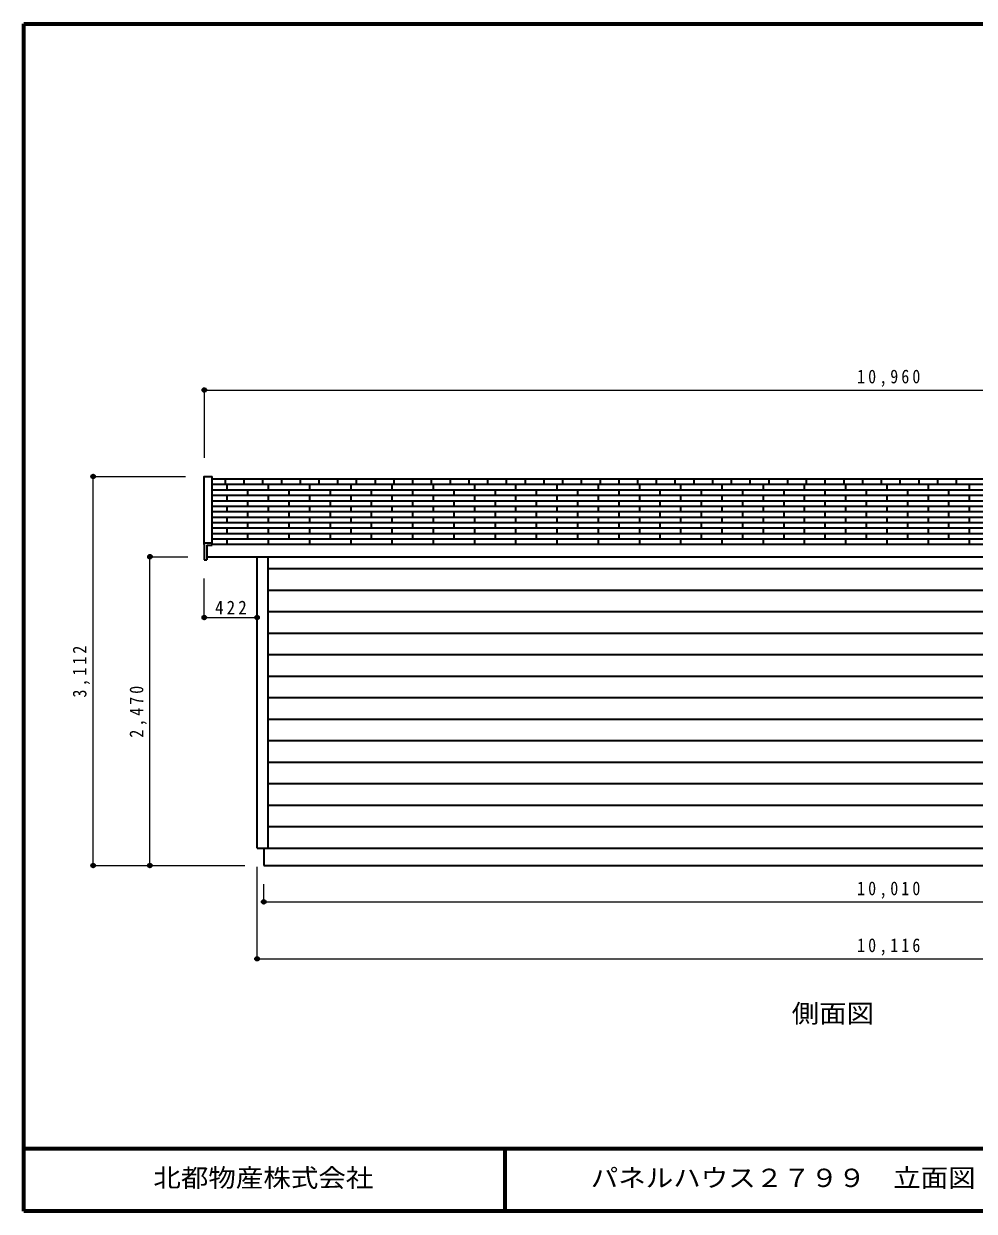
# Model space of a CAD drawing. Units: millimetres at full size, sheet at 1:50. Extents: x -22395 to 6925, y -26590 to 4750.
# Drawn here: x -6925 to 681, y -26590 to -17090 of the extents above; entities that cross this region are included whole.
import ezdxf
from ezdxf.enums import TextEntityAlignment as Align

# ---------------------------------------------------------------- set-up
doc = ezdxf.new("R2010")
doc.units = ezdxf.units.MM
doc.header["$LTSCALE"] = 50
doc.header["$PDMODE"] = 32
doc.header["$PDSIZE"] = 30
doc.layers.add('0-0', color=7, linetype='Continuous', lineweight=35)
doc.layers.add('F-0', color=6, linetype='Continuous', lineweight=70)
doc.styles.add('ＭＳ ゴシック', font='')
doc.styles.get('ＭＳ ゴシック').set_extended_font_data('MS Gothic')

msp = doc.modelspace()

# ---------------------------------------------------------------- linework, layer by layer
at = {"layer": '0-0', "color": 4, "lineweight": 9}
for p, q in [((-5480, -20020), (-5480, -20562)), ((-5480, -20020), (5480, -20020)), ((-6370, -23824), (-6370, -20712)), ((-6370, -23824), (-6370, -20712)), ((-6370, -20712), (-5630, -20712)), ((-6370, -23824), (-6370, -20712)), ((-5915, -23824), (-5915, -21353.6)), ((-5915, -21353.6), (-5611, -21353.6)), ((-5480, -21840), (-5480, -21527.7)), ((-5480, -21840), (-5058, -21840)), ((-6370, -23824), (-5155, -23824)), ((-5058, -24570), (-5058, -23834)), ((-5005, -24115), (-5005, -23974)), ((-5005, -24115), (-5005, -23974)), ((-5005, -24115), (5005, -24115)), ((-5058, -24570), (5058, -24570))]:
    msp.add_line(p, q, dxfattribs=at)
at = {"layer": '0-0'}
for p, q in [((-5416, -21261.8), (-5416, -20712)), ((-5416, -20730.76), (5416, -20730.76)), ((-5416, -20774.45), (5416, -20774.45)), ((-5311, -20774.45), (-5311, -20730.76)), ((-5296, -20818.13), (-5296, -20774.45)), ((-5161, -20774.45), (-5161, -20730.76)), ((-5011, -20774.45), (-5011, -20730.76)), ((-4966, -20818.13), (-4966, -20774.45)), ((-4861, -20774.45), (-4861, -20730.76)), ((-4711, -20774.45), (-4711, -20730.76)), ((-4636, -20818.13), (-4636, -20774.45)), ((-4561, -20774.45), (-4561, -20730.76)), ((-4411, -20774.45), (-4411, -20730.76)), ((-4306, -20818.13), (-4306, -20774.45)), ((-4261, -20774.45), (-4261, -20730.76)), ((-4111, -20774.45), (-4111, -20730.76)), ((-3976, -20818.13), (-3976, -20774.45)), ((-3961, -20774.45), (-3961, -20730.76)), ((-3811, -20774.45), (-3811, -20730.76)), ((-3661, -20774.45), (-3661, -20730.76)), ((-3646, -20818.13), (-3646, -20774.45)), ((-3511, -20774.45), (-3511, -20730.76)), ((-3361, -20774.45), (-3361, -20730.76)), ((-3316, -20818.13), (-3316, -20774.45)), ((-3211, -20774.45), (-3211, -20730.76)), ((-3061, -20774.45), (-3061, -20730.76)), ((-2986, -20818.13), (-2986, -20774.45)), ((-2911, -20774.45), (-2911, -20730.76)), ((-2761, -20774.45), (-2761, -20730.76)), ((-2656, -20818.13), (-2656, -20774.45)), ((-2611, -20774.45), (-2611, -20730.76)), ((-2461, -20774.45), (-2461, -20730.76)), ((-2326, -20818.13), (-2326, -20774.45)), ((-2326, -20818.13), (-2326, -20774.45)), ((-2311, -20774.45), (-2311, -20730.76)), ((-2161, -20774.45), (-2161, -20730.76)), ((-2161, -20774.45), (-2161, -20730.76)), ((-2011, -20774.45), (-2011, -20730.76)), ((-2011, -20774.45), (-2011, -20730.76)), ((-1996, -20818.13), (-1996, -20774.45)), ((-1996, -20818.13), (-1996, -20774.45)), ((-1861, -20774.45), (-1861, -20730.76)), ((-1711, -20774.45), (-1711, -20730.76)), ((-1711, -20774.45), (-1711, -20730.76)), ((-1666, -20818.13), (-1666, -20774.45)), ((-1561, -20774.45), (-1561, -20730.76)), ((-1561, -20774.45), (-1561, -20730.76)), ((-1411, -20774.45), (-1411, -20730.76)), ((-1411, -20774.45), (-1411, -20730.76)), ((-1411, -20774.45), (-1411, -20730.76)), ((-1336, -20818.13), (-1336, -20774.45)), ((-1336, -20818.13), (-1336, -20774.45)), ((-1261, -20774.45), (-1261, -20730.76)), ((-1261, -20774.45), (-1261, -20730.76)), ((-1111, -20774.45), (-1111, -20730.76)), ((-1111, -20774.45), (-1111, -20730.76)), ((-1006, -20818.13), (-1006, -20774.45)), ((-1006, -20818.13), (-1006, -20774.45)), ((-961, -20774.45), (-961, -20730.76)), ((-811, -20774.45), (-811, -20730.76)), ((-676, -20818.13), (-676, -20774.45)), ((-676, -20818.13), (-676, -20774.45)), ((-676, -20818.13), (-676, -20774.45)), ((-661, -20774.45), (-661, -20730.76)), ((-661, -20774.45), (-661, -20730.76)), ((-661, -20774.45), (-661, -20730.76)), ((-511, -20774.45), (-511, -20730.76)), ((-511, -20774.45), (-511, -20730.76)), ((-511, -20774.45), (-511, -20730.76)), ((-511, -20774.45), (-511, -20730.76)), ((-361, -20774.45), (-361, -20730.76)), ((-361, -20774.45), (-361, -20730.76)), ((-361, -20774.45), (-361, -20730.76)), ((-346, -20818.13), (-346, -20774.45)), ((-346, -20818.13), (-346, -20774.45)), ((-346, -20818.13), (-346, -20774.45)), ((-346, -20818.13), (-346, -20774.45)), ((-346, -20818.13), (-346, -20774.45)), ((-211, -20774.45), (-211, -20730.76)), ((-211, -20774.45), (-211, -20730.76)), ((-211, -20774.45), (-211, -20730.76)), ((-61, -20774.45), (-61, -20730.76)), ((-61, -20774.45), (-61, -20730.76)), ((-16, -20818.13), (-16, -20774.45)), ((-16, -20818.13), (-16, -20774.45)), ((89, -20774.45), (89, -20730.76)), ((239, -20774.45), (239, -20730.76)), ((314, -20818.13), (314, -20774.45)), ((314, -20818.13), (314, -20774.45)), ((314, -20818.13), (314, -20774.45)), ((389, -20774.45), (389, -20730.76)), ((539, -20774.45), (539, -20730.76)), ((539, -20774.45), (539, -20730.76)), ((644, -20818.13), (644, -20774.45)), ((644, -20818.13), (644, -20774.45)), ((644, -20818.13), (644, -20774.45)), ((644, -20818.13), (644, -20774.45)), ((644, -20818.13), (644, -20774.45)), ((-5416, -20818.13), (5416, -20818.13)), ((-5416, -20861.81), (5416, -20861.81)), ((-5296, -20905.49), (-5296, -20861.81)), ((-5131, -20861.81), (-5131, -20818.13)), ((-4966, -20905.49), (-4966, -20861.81)), ((-4801, -20861.81), (-4801, -20818.13)), ((-4636, -20905.49), (-4636, -20861.81)), ((-4471, -20861.81), (-4471, -20818.13)), ((-4306, -20905.49), (-4306, -20861.81)), ((-4141, -20861.81), (-4141, -20818.13)), ((-3976, -20905.49), (-3976, -20861.81)), ((-3811, -20861.81), (-3811, -20818.13)), ((-3646, -20905.49), (-3646, -20861.81)), ((-3481, -20861.81), (-3481, -20818.13)), ((-3316, -20905.49), (-3316, -20861.81)), ((-3151, -20861.81), (-3151, -20818.13)), ((-2986, -20905.49), (-2986, -20861.81)), ((-2821, -20861.81), (-2821, -20818.13)), ((-2656, -20905.49), (-2656, -20861.81)), ((-2491, -20861.81), (-2491, -20818.13)), ((-2326, -20905.49), (-2326, -20861.81)), ((-2326, -20905.49), (-2326, -20861.81)), ((-2161, -20861.81), (-2161, -20818.13)), ((-2161, -20861.81), (-2161, -20818.13)), ((-1996, -20905.49), (-1996, -20861.81)), ((-1996, -20905.49), (-1996, -20861.81)), ((-1831, -20861.81), (-1831, -20818.13)), ((-1666, -20905.49), (-1666, -20861.81)), ((-1501, -20861.81), (-1501, -20818.13)), ((-1336, -20905.49), (-1336, -20861.81)), ((-1336, -20905.49), (-1336, -20861.81)), ((-1171, -20861.81), (-1171, -20818.13)), ((-1171, -20861.81), (-1171, -20818.13)), ((-1006, -20905.49), (-1006, -20861.81)), ((-1006, -20905.49), (-1006, -20861.81)), ((-841, -20861.81), (-841, -20818.13)), ((-676, -20905.49), (-676, -20861.81)), ((-676, -20905.49), (-676, -20861.81)), ((-676, -20905.49), (-676, -20861.81)), ((-511, -20861.81), (-511, -20818.13)), ((-511, -20861.81), (-511, -20818.13)), ((-511, -20861.81), (-511, -20818.13)), ((-511, -20861.81), (-511, -20818.13)), ((-346, -20905.49), (-346, -20861.81)), ((-346, -20905.49), (-346, -20861.81)), ((-346, -20905.49), (-346, -20861.81)), ((-346, -20905.49), (-346, -20861.81)), ((-346, -20905.49), (-346, -20861.81)), ((-181, -20861.81), (-181, -20818.13)), ((-181, -20861.81), (-181, -20818.13)), ((-181, -20861.81), (-181, -20818.13)), ((-181, -20861.81), (-181, -20818.13)), ((-16, -20905.49), (-16, -20861.81)), ((-16, -20905.49), (-16, -20861.81)), ((149, -20861.81), (149, -20818.13)), ((314, -20905.49), (314, -20861.81)), ((314, -20905.49), (314, -20861.81)), ((314, -20905.49), (314, -20861.81)), ((479, -20861.81), (479, -20818.13)), ((479, -20861.81), (479, -20818.13)), ((479, -20861.81), (479, -20818.13)), ((644, -20905.49), (644, -20861.81)), ((644, -20905.49), (644, -20861.81)), ((644, -20905.49), (644, -20861.81)), ((644, -20905.49), (644, -20861.81)), ((644, -20905.49), (644, -20861.81)), ((-5416, -20905.49), (5416, -20905.49)), ((-5416, -20949.17), (5416, -20949.17)), ((-5416, -20992.85), (5416, -20992.85)), ((-5296, -20992.85), (-5296, -20949.17)), ((-5131, -20949.17), (-5131, -20905.49)), ((-5131, -21036.54), (-5131, -20992.85)), ((-4966, -20992.85), (-4966, -20949.17)), ((-4801, -20949.17), (-4801, -20905.49)), ((-4801, -21036.54), (-4801, -20992.85)), ((-4636, -20992.85), (-4636, -20949.17)), ((-4471, -20949.17), (-4471, -20905.49)), ((-4471, -21036.54), (-4471, -20992.85)), ((-4306, -20992.85), (-4306, -20949.17)), ((-4141, -20949.17), (-4141, -20905.49)), ((-4141, -21036.54), (-4141, -20992.85)), ((-3976, -20992.85), (-3976, -20949.17)), ((-3811, -20949.17), (-3811, -20905.49)), ((-3811, -21036.54), (-3811, -20992.85)), ((-3646, -20992.85), (-3646, -20949.17)), ((-3481, -20949.17), (-3481, -20905.49)), ((-3481, -21036.54), (-3481, -20992.85)), ((-3316, -20992.85), (-3316, -20949.17)), ((-3151, -20949.17), (-3151, -20905.49)), ((-3151, -21036.54), (-3151, -20992.85)), ((-2986, -20992.85), (-2986, -20949.17)), ((-2821, -20949.17), (-2821, -20905.49)), ((-2821, -21036.54), (-2821, -20992.85)), ((-2656, -20992.85), (-2656, -20949.17)), ((-2491, -20949.17), (-2491, -20905.49)), ((-2491, -21036.54), (-2491, -20992.85)), ((-2326, -20992.85), (-2326, -20949.17)), ((-2326, -20992.85), (-2326, -20949.17)), ((-2161, -20949.17), (-2161, -20905.49)), ((-2161, -20949.17), (-2161, -20905.49)), ((-2161, -21036.54), (-2161, -20992.85)), ((-2161, -21036.54), (-2161, -20992.85)), ((-1996, -20992.85), (-1996, -20949.17)), ((-1996, -20992.85), (-1996, -20949.17)), ((-1831, -20949.17), (-1831, -20905.49)), ((-1831, -21036.54), (-1831, -20992.85)), ((-1666, -20992.85), (-1666, -20949.17)), ((-1501, -20949.17), (-1501, -20905.49)), ((-1501, -21036.54), (-1501, -20992.85)), ((-1336, -20992.85), (-1336, -20949.17)), ((-1336, -20992.85), (-1336, -20949.17)), ((-1171, -20949.17), (-1171, -20905.49)), ((-1171, -20949.17), (-1171, -20905.49)), ((-1171, -21036.54), (-1171, -20992.85)), ((-1171, -21036.54), (-1171, -20992.85)), ((-1006, -20992.85), (-1006, -20949.17)), ((-1006, -20992.85), (-1006, -20949.17)), ((-841, -20949.17), (-841, -20905.49)), ((-841, -21036.54), (-841, -20992.85)), ((-676, -20992.85), (-676, -20949.17)), ((-676, -20992.85), (-676, -20949.17)), ((-676, -20992.85), (-676, -20949.17)), ((-511, -20949.17), (-511, -20905.49)), ((-511, -20949.17), (-511, -20905.49)), ((-511, -20949.17), (-511, -20905.49)), ((-511, -20949.17), (-511, -20905.49)), ((-511, -21036.54), (-511, -20992.85)), ((-511, -21036.54), (-511, -20992.85)), ((-511, -21036.54), (-511, -20992.85)), ((-511, -21036.54), (-511, -20992.85)), ((-346, -20992.85), (-346, -20949.17)), ((-346, -20992.85), (-346, -20949.17)), ((-346, -20992.85), (-346, -20949.17)), ((-346, -20992.85), (-346, -20949.17)), ((-346, -20992.85), (-346, -20949.17)), ((-181, -20949.17), (-181, -20905.49)), ((-181, -20949.17), (-181, -20905.49)), ((-181, -20949.17), (-181, -20905.49)), ((-181, -20949.17), (-181, -20905.49)), ((-181, -21036.54), (-181, -20992.85)), ((-181, -21036.54), (-181, -20992.85)), ((-181, -21036.54), (-181, -20992.85)), ((-181, -21036.54), (-181, -20992.85)), ((-16, -20992.85), (-16, -20949.17)), ((-16, -20992.85), (-16, -20949.17)), ((149, -20949.17), (149, -20905.49)), ((149, -21036.54), (149, -20992.85)), ((314, -20992.85), (314, -20949.17)), ((314, -20992.85), (314, -20949.17)), ((314, -20992.85), (314, -20949.17)), ((479, -20949.17), (479, -20905.49)), ((479, -20949.17), (479, -20905.49)), ((479, -20949.17), (479, -20905.49)), ((479, -21036.54), (479, -20992.85)), ((479, -21036.54), (479, -20992.85)), ((479, -21036.54), (479, -20992.85)), ((644, -20992.85), (644, -20949.17)), ((644, -20992.85), (644, -20949.17)), ((644, -20992.85), (644, -20949.17)), ((644, -20992.85), (644, -20949.17)), ((644, -20992.85), (644, -20949.17)), ((-5416, -21036.54), (5416, -21036.54)), ((-5416, -21080.22), (5416, -21080.22)), ((-5296, -21080.22), (-5296, -21036.54)), ((-5131, -21123.9), (-5131, -21080.22)), ((-4966, -21080.22), (-4966, -21036.54)), ((-4801, -21123.9), (-4801, -21080.22)), ((-4636, -21080.22), (-4636, -21036.54)), ((-4471, -21123.9), (-4471, -21080.22)), ((-4306, -21080.22), (-4306, -21036.54)), ((-4141, -21123.9), (-4141, -21080.22)), ((-3976, -21080.22), (-3976, -21036.54)), ((-3811, -21123.9), (-3811, -21080.22)), ((-3646, -21080.22), (-3646, -21036.54)), ((-3481, -21123.9), (-3481, -21080.22)), ((-3316, -21080.22), (-3316, -21036.54)), ((-3151, -21123.9), (-3151, -21080.22)), ((-2986, -21080.22), (-2986, -21036.54)), ((-2821, -21123.9), (-2821, -21080.22)), ((-2656, -21080.22), (-2656, -21036.54)), ((-2491, -21123.9), (-2491, -21080.22)), ((-2326, -21080.22), (-2326, -21036.54)), ((-2326, -21080.22), (-2326, -21036.54)), ((-2161, -21123.9), (-2161, -21080.22)), ((-2161, -21123.9), (-2161, -21080.22)), ((-1996, -21080.22), (-1996, -21036.54)), ((-1996, -21080.22), (-1996, -21036.54)), ((-1831, -21123.9), (-1831, -21080.22)), ((-1666, -21080.22), (-1666, -21036.54)), ((-1501, -21123.9), (-1501, -21080.22)), ((-1336, -21080.22), (-1336, -21036.54)), ((-1336, -21080.22), (-1336, -21036.54)), ((-1171, -21123.9), (-1171, -21080.22)), ((-1171, -21123.9), (-1171, -21080.22)), ((-1006, -21080.22), (-1006, -21036.54)), ((-1006, -21080.22), (-1006, -21036.54)), ((-841, -21123.9), (-841, -21080.22)), ((-676, -21080.22), (-676, -21036.54)), ((-676, -21080.22), (-676, -21036.54)), ((-676, -21080.22), (-676, -21036.54)), ((-511, -21123.9), (-511, -21080.22)), ((-511, -21123.9), (-511, -21080.22)), ((-511, -21123.9), (-511, -21080.22)), ((-511, -21123.9), (-511, -21080.22)), ((-346, -21080.22), (-346, -21036.54)), ((-346, -21080.22), (-346, -21036.54)), ((-346, -21080.22), (-346, -21036.54)), ((-346, -21080.22), (-346, -21036.54)), ((-346, -21080.22), (-346, -21036.54)), ((-181, -21123.9), (-181, -21080.22)), ((-181, -21123.9), (-181, -21080.22)), ((-181, -21123.9), (-181, -21080.22)), ((-181, -21123.9), (-181, -21080.22)), ((-16, -21080.22), (-16, -21036.54)), ((-16, -21080.22), (-16, -21036.54)), ((149, -21123.9), (149, -21080.22)), ((314, -21080.22), (314, -21036.54)), ((314, -21080.22), (314, -21036.54)), ((314, -21080.22), (314, -21036.54)), ((479, -21123.9), (479, -21080.22)), ((479, -21123.9), (479, -21080.22)), ((479, -21123.9), (479, -21080.22)), ((644, -21080.22), (644, -21036.54)), ((644, -21080.22), (644, -21036.54)), ((644, -21080.22), (644, -21036.54)), ((644, -21080.22), (644, -21036.54)), ((644, -21080.22), (644, -21036.54)), ((-5416, -21123.9), (5416, -21123.9)), ((-5416, -21167.58), (5416, -21167.58)), ((-5296, -21167.58), (-5296, -21123.9)), ((-5131, -21211.26), (-5131, -21167.58)), ((-4966, -21167.58), (-4966, -21123.9)), ((-4801, -21211.26), (-4801, -21167.58)), ((-4636, -21167.58), (-4636, -21123.9)), ((-4471, -21211.26), (-4471, -21167.58)), ((-4306, -21167.58), (-4306, -21123.9)), ((-4141, -21211.26), (-4141, -21167.58)), ((-3976, -21167.58), (-3976, -21123.9)), ((-3811, -21211.26), (-3811, -21167.58)), ((-3646, -21167.58), (-3646, -21123.9)), ((-3481, -21211.26), (-3481, -21167.58)), ((-3316, -21167.58), (-3316, -21123.9)), ((-3151, -21211.26), (-3151, -21167.58)), ((-2986, -21167.58), (-2986, -21123.9)), ((-2821, -21211.26), (-2821, -21167.58)), ((-2656, -21167.58), (-2656, -21123.9)), ((-2491, -21211.26), (-2491, -21167.58)), ((-2326, -21167.58), (-2326, -21123.9)), ((-2326, -21167.58), (-2326, -21123.9)), ((-2161, -21211.26), (-2161, -21167.58)), ((-2161, -21211.26), (-2161, -21167.58)), ((-1996, -21167.58), (-1996, -21123.9)), ((-1996, -21167.58), (-1996, -21123.9)), ((-1831, -21211.26), (-1831, -21167.58)), ((-1666, -21167.58), (-1666, -21123.9)), ((-1501, -21211.26), (-1501, -21167.58)), ((-1336, -21167.58), (-1336, -21123.9)), ((-1336, -21167.58), (-1336, -21123.9)), ((-1171, -21211.26), (-1171, -21167.58)), ((-1171, -21211.26), (-1171, -21167.58)), ((-1006, -21167.58), (-1006, -21123.9)), ((-1006, -21167.58), (-1006, -21123.9)), ((-841, -21211.26), (-841, -21167.58)), ((-676, -21167.58), (-676, -21123.9)), ((-676, -21167.58), (-676, -21123.9)), ((-676, -21167.58), (-676, -21123.9)), ((-511, -21211.26), (-511, -21167.58)), ((-511, -21211.26), (-511, -21167.58)), ((-511, -21211.26), (-511, -21167.58)), ((-511, -21211.26), (-511, -21167.58)), ((-346, -21167.58), (-346, -21123.9)), ((-346, -21167.58), (-346, -21123.9)), ((-346, -21167.58), (-346, -21123.9)), ((-346, -21167.58), (-346, -21123.9)), ((-346, -21167.58), (-346, -21123.9)), ((-181, -21211.26), (-181, -21167.58)), ((-181, -21211.26), (-181, -21167.58)), ((-181, -21211.26), (-181, -21167.58)), ((-181, -21211.26), (-181, -21167.58)), ((-16, -21167.58), (-16, -21123.9)), ((-16, -21167.58), (-16, -21123.9)), ((149, -21211.26), (149, -21167.58)), ((314, -21167.58), (314, -21123.9)), ((314, -21167.58), (314, -21123.9)), ((314, -21167.58), (314, -21123.9)), ((479, -21211.26), (479, -21167.58)), ((479, -21211.26), (479, -21167.58)), ((479, -21211.26), (479, -21167.58)), ((644, -21167.58), (644, -21123.9)), ((644, -21167.58), (644, -21123.9)), ((644, -21167.58), (644, -21123.9)), ((644, -21167.58), (644, -21123.9)), ((644, -21167.58), (644, -21123.9)), ((-5480, -21243.6), (-5416, -21243.6)), ((-5480, -21254.94), (-5480, -21377.7)), ((-5461, -21261.8), (-5461, -21377.7)), ((-5461, -21261.8), (-5416, -21261.8)), ((-5416, -21211.26), (5416, -21211.26)), ((5416, -21254.94), (-5416, -21254.94)), ((-5296, -21254.94), (-5296, -21211.26)), ((-4966, -21254.94), (-4966, -21211.26)), ((-4636, -21254.94), (-4636, -21211.26)), ((-4306, -21254.94), (-4306, -21211.26)), ((-3976, -21254.94), (-3976, -21211.26)), ((-3646, -21254.94), (-3646, -21211.26)), ((-3316, -21254.94), (-3316, -21211.26)), ((-2986, -21254.94), (-2986, -21211.26)), ((-2656, -21254.94), (-2656, -21211.26)), ((-2326, -21254.94), (-2326, -21211.26)), ((-2326, -21254.94), (-2326, -21211.26)), ((-1996, -21254.94), (-1996, -21211.26)), ((-1996, -21254.94), (-1996, -21211.26)), ((-1666, -21254.94), (-1666, -21211.26)), ((-1336, -21254.94), (-1336, -21211.26)), ((-1336, -21254.94), (-1336, -21211.26)), ((-1006, -21254.94), (-1006, -21211.26)), ((-1006, -21254.94), (-1006, -21211.26)), ((-676, -21254.94), (-676, -21211.26)), ((-676, -21254.94), (-676, -21211.26)), ((-676, -21254.94), (-676, -21211.26)), ((-346, -21254.94), (-346, -21211.26)), ((-346, -21254.94), (-346, -21211.26)), ((-346, -21254.94), (-346, -21211.26)), ((-346, -21254.94), (-346, -21211.26)), ((-346, -21254.94), (-346, -21211.26)), ((-16, -21254.94), (-16, -21211.26)), ((-16, -21254.94), (-16, -21211.26)), ((314, -21254.94), (314, -21211.26)), ((314, -21254.94), (314, -21211.26)), ((314, -21254.94), (314, -21211.26)), ((644, -21254.94), (644, -21211.26)), ((644, -21254.94), (644, -21211.26)), ((644, -21254.94), (644, -21211.26)), ((644, -21254.94), (644, -21211.26)), ((644, -21254.94), (644, -21211.26)), ((-5461, -21353.6), (5461, -21353.6)), ((-5058, -23684), (-5058, -21353.6)), ((-4969, -23684), (-4969, -21353.6)), ((-5480, -21377.7), (-5461, -21377.7)), ((-4969, -21448.93), (4969, -21448.93)), ((-4969, -21620.86), (4969, -21620.86)), ((-4969, -21792.79), (4969, -21792.79)), ((-4969, -21964.71), (4969, -21964.71)), ((-4969, -22136.64), (4969, -22136.64)), ((-4969, -22308.57), (4969, -22308.57)), ((-4969, -22480.5), (4969, -22480.5)), ((-4969, -22652.43), (4969, -22652.43)), ((-4969, -22824.36), (4969, -22824.36)), ((-4969, -22996.29), (4969, -22996.29)), ((-4969, -23168.21), (4969, -23168.21)), ((-4969, -23340.14), (4969, -23340.14)), ((-4969, -23512.07), (4969, -23512.07)), ((-5005, -23684), (-5005, -23824)), ((-5005, -23824), (5005, -23824))]:
    msp.add_line(p, q, dxfattribs=at)
for points in [[(-5480, -21254.94), (-5480, -20712), (-5416, -20712)], [(-5058, -23684), (5058, -23684), (5058, -21353.6)]]:
    msp.add_lwpolyline(points, dxfattribs=at)
for p in [(-5480, -20020), (-6370, -20712), (-5915, -21353.6), (-5480, -21840), (-5058, -21840), (-6370, -23824), (-5915, -23824), (-5005, -24115), (-5005, -24115), (-5058, -24570)]:
    msp.add_point(p, dxfattribs=at)
at = {"layer": 'F-0'}
for p, q in [((-6925, -17090), (6925, -17090)), ((-6925, -26590), (-6925, -17090)), ((6925, -26090), (-6925, -26090)), ((-3075, -26090), (-3075, -26590)), ((6925, -26590), (-6925, -26590))]:
    msp.add_line(p, q, dxfattribs=at)

# ---------------------------------------------------------------- texts
at = {"layer": '0-0', "style": 'ＭＳ ゴシック', "width": 1.1}
msp.add_text('側面図', height=146.6, dxfattribs=at).set_placement((-780, -25125), align=Align.BOTTOM_LEFT)
at = {"layer": '0-0', "char_height": 110, "attachment_point": 7, "style": 'ＭＳ ゴシック'}
for s, insert in [('\\T1.39;\\W0.85;10,960', (-256.25, -19995)), ('\\T1.38;\\W0.9;422', (-5394, -21815)), ('\\T1.39;\\W0.85;10,010', (-256.25, -24090)), ('\\T1.39;\\W0.85;10,116', (-256.25, -24545))]:
    msp.add_mtext(s, dxfattribs=dict(at, insert=insert))
at = {"layer": '0-0', "char_height": 110, "attachment_point": 7, "rotation": 90, "style": 'ＭＳ ゴシック'}
for s, insert in [('\\T1.38;\\W0.85;3,112', (-6395, -22480.5)), ('\\T1.38;\\W0.85;3,112', (-6395, -22480.5)), ('\\T1.38;\\W0.85;3,112', (-6395, -22480.5)), ('\\T1.38;\\W0.85;2,470', (-5940, -22801.3))]:
    msp.add_mtext(s, dxfattribs=dict(at, insert=insert))
at = {"layer": 'F-0', "color": 7, "style": 'ＭＳ ゴシック', "width": 1.1}
for s, p in [('北都物産株式会社', (-5887.5, -26440)), ('パネルハウス２７９９\u3000立面図', (-2387.5, -26440))]:
    msp.add_text(s, height=146.6, dxfattribs=at).set_placement(p, align=Align.BOTTOM_LEFT)

doc.saveas('drawing.dxf')
